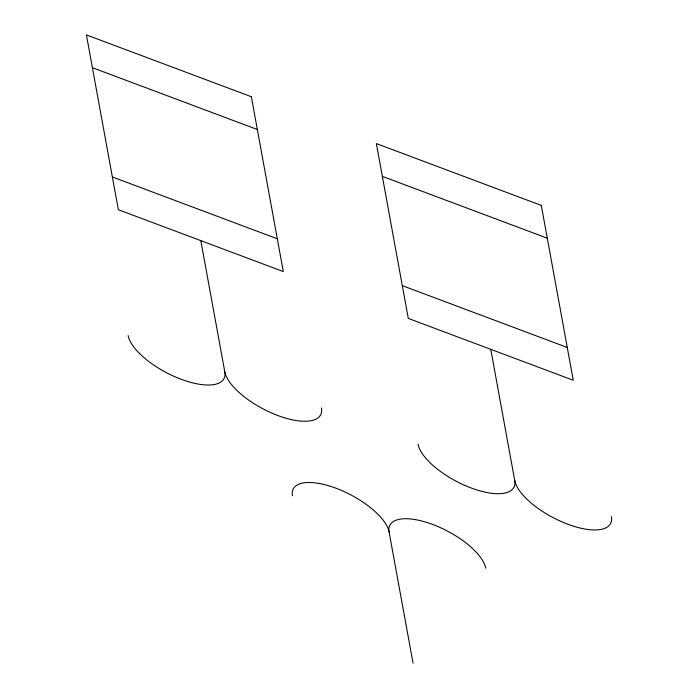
<?xml version="1.0" encoding="UTF-8"?>
<svg xmlns="http://www.w3.org/2000/svg" width="698" height="698" viewBox="0 0 698 698"><rect width="100%" height="100%" fill="white"/><g stroke="black" fill="none" stroke-linecap="round" stroke-linejoin="round"><path stroke-width="1.05" d="M92.398 67.68L257.344 129.514M382.347 176.367L547.293 238.201M112.361 176.952L277.307 238.786M402.31 285.639L567.256 347.473M490.773 349.34L514.723 480.46A53.659 21.481 27.7 0 0 567.727 524.189A53.659 21.481 27.7 0 0 611.378 516.695M292.445 495.746A53.659 21.481 27.7 0 1 336.087 488.251A53.659 21.481 27.7 0 1 389.091 531.972L413.041 663.1M200.823 240.653L224.782 371.772A53.659 21.481 27.7 0 0 277.787 415.502A53.659 21.481 27.7 0 0 321.429 408.007M224.782 371.772A53.659 21.481 27.7 0 1 181.131 379.267A53.659 21.481 27.7 0 1 128.127 335.546M514.723 480.46A53.659 21.481 27.7 0 1 471.08 487.954A53.659 21.481 27.7 0 1 418.076 444.233M389.091 531.972A53.659 21.481 27.7 0 1 432.734 524.477A53.659 21.481 27.7 0 1 485.738 568.207M251.359 96.734L86.412 34.9L118.355 209.732L283.301 271.566L251.359 96.734M541.308 205.421L376.362 143.587L408.295 318.419L573.241 380.253L541.308 205.421"/></g></svg>
